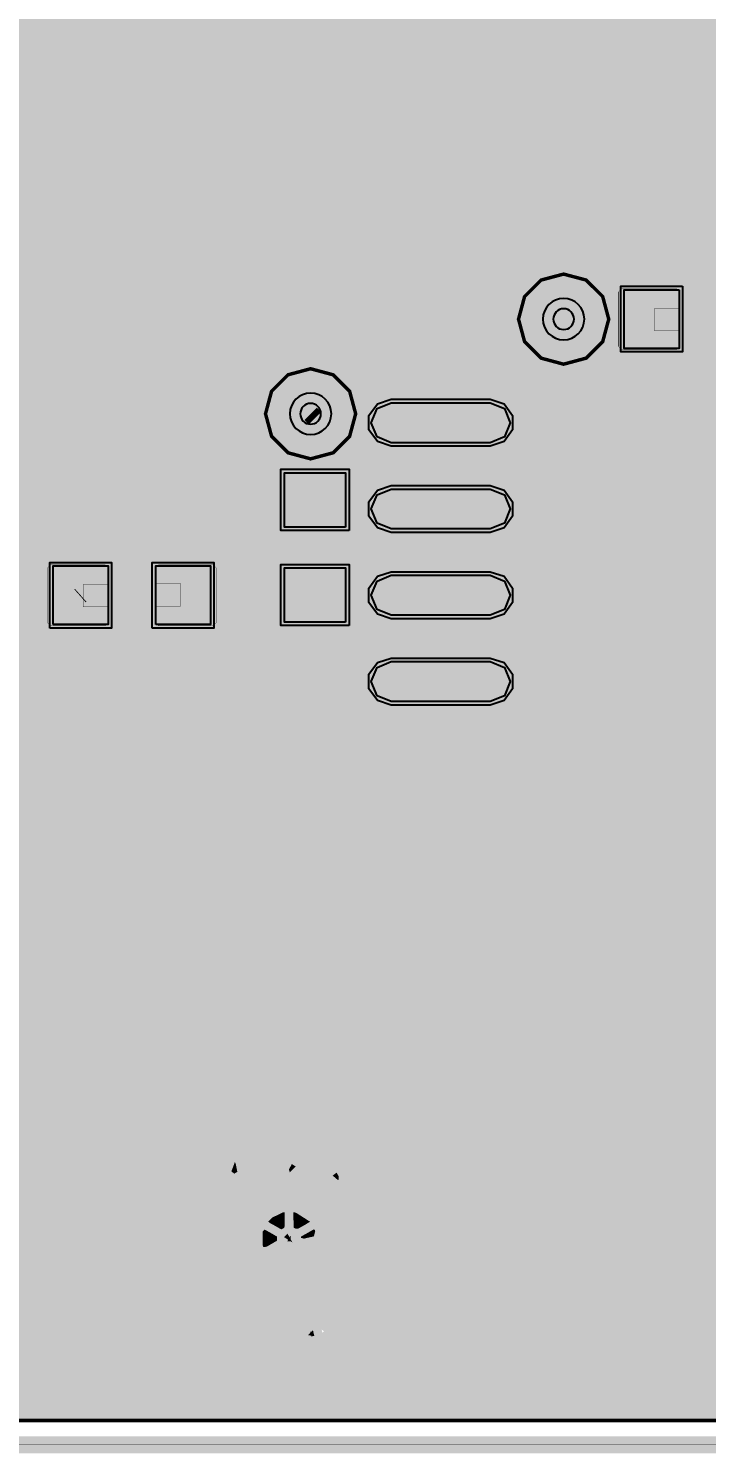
# Model space of a CAD drawing. Header units: millimetres. Extents: x -0.5 to 77.7, y -66.2 to -6.
# Drawn here: x 18.24 to 28.22, y -66.17 to -45.2 of the extents above; entities that cross this region are included whole.
import ezdxf

# ---------------------------------------------------------------- set-up
doc = ezdxf.new("R2010")
doc.units = ezdxf.units.MM
doc.header["$MEASUREMENT"] = 0
for name, color, linetype, true_color in [('Board-Outline-Layer', 7, 'Continuous', 0xff00ff), ('Document-Layer', 7, 'Continuous', 0xffffff), ('Hole-Layer', 7, 'Continuous', 0x222222), ('Inner1', 7, 'Continuous', 0x999966), ('Inner2', 7, 'Continuous', 0x008000), ('Multi-Layer', 7, 'Continuous', 0xc0c0c0), ('Top-Layer', 7, 'Continuous', 0xff0000), ('Top-Paste-Mask-Layer', 7, 'Continuous', 0x808080), ('Top-Silkscreen-Layer', 7, 'Continuous', 0xffcc00), ('Top-Solder-Mask-Layer', 7, 'Continuous', 0x800080)]:
    doc.layers.add(name, color=color, linetype=linetype, true_color=true_color)

msp = doc.modelspace()

# ---------------------------------------------------------------- hatches: boundary and pattern name
at = {"layer": 'Inner1'}
for points in [[(77.239, -6.454), (77.239, -65.682), (-0.023, -65.682), (-0.023, -6.454)], [(25.451, -49.473), (25.54, -49.804), (25.783, -50.047), (26.114, -50.136), (26.446, -50.047), (26.689, -49.804), (26.778, -49.473), (26.689, -49.141), (26.446, -48.898), (26.114, -48.81), (25.783, -48.898), (25.54, -49.141)], [(21.73, -50.866), (21.819, -51.197), (22.061, -51.44), (22.393, -51.529), (22.724, -51.44), (22.967, -51.197), (23.056, -50.866), (22.967, -50.534), (22.724, -50.292), (22.393, -50.203), (22.061, -50.292), (21.819, -50.534)]]:
    msp.add_hatch(color=256, dxfattribs=at).paths.add_polyline_path(points)
at = {"layer": 'Top-Layer'}
for points in [[(27.814, -49.041), (27.814, -49.905), (27.007, -49.905), (27.007, -49.041)], [(23.578, -51.291), (23.37, -51.205), (23.284, -50.997), (23.37, -50.789), (23.578, -50.703), (25.035, -50.703), (25.243, -50.789), (25.329, -50.997), (25.243, -51.205), (25.035, -51.291)], [(22.908, -52.533), (22.008, -52.533), (22.008, -51.733), (22.908, -51.733)], [(23.578, -52.561), (23.37, -52.475), (23.284, -52.267), (23.37, -52.059), (23.578, -51.973), (25.035, -51.973), (25.243, -52.059), (25.329, -52.267), (25.243, -52.475), (25.035, -52.561)], [(18.608, -53.969), (18.608, -53.105), (19.414, -53.105), (19.414, -53.969)], [(20.115, -53.969), (20.115, -53.105), (20.921, -53.105), (20.921, -53.969)], [(22.908, -53.933), (22.008, -53.933), (22.008, -53.133), (22.908, -53.133)], [(23.578, -53.831), (23.37, -53.745), (23.284, -53.537), (23.37, -53.329), (23.578, -53.243), (25.035, -53.243), (25.243, -53.329), (25.329, -53.537), (25.243, -53.745), (25.035, -53.831)], [(23.578, -55.101), (23.37, -55.015), (23.284, -54.807), (23.37, -54.599), (23.578, -54.513), (25.035, -54.513), (25.243, -54.599), (25.329, -54.807), (25.243, -55.015), (25.035, -55.101)]]:
    msp.add_hatch(color=256, dxfattribs=at).paths.add_polyline_path(points)
at = {"layer": 'Top-Paste-Mask-Layer'}
for points in [[(26.969, -49.923), (26.919, -49.873), (26.919, -49.073), (26.969, -49.023), (27.769, -49.023), (27.819, -49.073), (27.819, -49.315), (27.449, -49.315), (27.449, -49.645), (27.819, -49.645), (27.819, -49.873), (27.769, -49.923)], [(26.969, -49.923), (26.919, -49.873), (26.919, -49.073), (26.969, -49.023), (27.769, -49.023), (27.819, -49.073), (27.819, -49.315), (27.449, -49.315), (27.449, -49.645), (27.819, -49.645), (27.819, -49.873), (27.769, -49.923)], [(23.578, -51.291), (23.37, -51.205), (23.284, -50.997), (23.37, -50.789), (23.578, -50.703), (25.035, -50.703), (25.243, -50.789), (25.329, -50.997), (25.243, -51.205), (25.035, -51.291)], [(22.908, -52.533), (22.008, -52.533), (22.008, -51.733), (22.908, -51.733)], [(23.578, -52.561), (23.37, -52.475), (23.284, -52.267), (23.37, -52.059), (23.578, -51.973), (25.035, -51.973), (25.243, -52.059), (25.329, -52.267), (25.243, -52.475), (25.035, -52.561)], [(18.569, -53.987), (18.519, -53.937), (18.519, -53.137), (18.569, -53.087), (19.369, -53.087), (19.419, -53.137), (19.419, -53.379), (19.049, -53.379), (19.049, -53.709), (19.419, -53.709), (19.419, -53.937), (19.369, -53.987)], [(18.569, -53.987), (18.519, -53.937), (18.519, -53.137), (18.569, -53.087), (19.369, -53.087), (19.419, -53.137), (19.419, -53.379), (19.049, -53.379), (19.049, -53.709), (19.419, -53.709), (19.419, -53.937), (19.369, -53.987)], [(20.959, -53.087), (21.009, -53.137), (21.009, -53.937), (20.959, -53.987), (20.159, -53.987), (20.109, -53.937), (20.109, -53.695), (20.479, -53.695), (20.479, -53.365), (20.109, -53.365), (20.109, -53.137), (20.159, -53.087)], [(20.959, -53.087), (21.009, -53.137), (21.009, -53.937), (20.959, -53.987), (20.159, -53.987), (20.109, -53.937), (20.109, -53.695), (20.479, -53.695), (20.479, -53.365), (20.109, -53.365), (20.109, -53.137), (20.159, -53.087)], [(22.908, -53.933), (22.008, -53.933), (22.008, -53.133), (22.908, -53.133)], [(23.578, -53.831), (23.37, -53.745), (23.284, -53.537), (23.37, -53.329), (23.578, -53.243), (25.035, -53.243), (25.243, -53.329), (25.329, -53.537), (25.243, -53.745), (25.035, -53.831)], [(23.578, -55.101), (23.37, -55.015), (23.284, -54.807), (23.37, -54.599), (23.578, -54.513), (25.035, -54.513), (25.243, -54.599), (25.329, -54.807), (25.243, -55.015), (25.035, -55.101)]]:
    msp.add_hatch(color=256, dxfattribs=at).paths.add_polyline_path(points)
at = {"layer": 'Top-Silkscreen-Layer'}
for points in [[(29.177, -59.957), (29.134, -60.039), (29.115, -60.093), (29.095, -60.152), (29.06, -60.259), (29.032, -60.346), (29.01, -60.412), (28.984, -60.487), (28.964, -60.546), (28.937, -60.624), (28.904, -60.722), (28.879, -60.793), (28.814, -60.979), (28.797, -61.028), (28.783, -61.064), (28.76, -61.14), (28.738, -61.222), (28.721, -61.274), (28.712, -61.301), (28.658, -61.468), (28.643, -61.511), (28.618, -61.577), (28.604, -61.623), (28.582, -61.683), (28.555, -61.762), (28.533, -61.824), (28.493, -61.942), (28.471, -62.008), (28.419, -62.163), (28.392, -62.245), (28.345, -62.378), (28.322, -62.449), (28.304, -62.516), (28.27, -62.616), (28.235, -62.716), (28.216, -62.774), (28.194, -62.844), (28.173, -62.91), (28.159, -62.953), (28.086, -63.162), (28.051, -63.264), (28.029, -63.333), (27.995, -63.428), (27.962, -63.529), (27.941, -63.588), (27.921, -63.648), (27.9, -63.718), (27.853, -63.86), (27.83, -63.925), (27.813, -63.986), (27.794, -64.049), (27.772, -64.096), (27.717, -64.253), (27.683, -64.356), (27.658, -64.443), (27.628, -64.524), (27.568, -64.704), (27.581, -64.803), (27.687, -64.822), (27.826, -64.839), (27.894, -64.854), (27.96, -64.871), (27.999, -64.888), (28.05, -64.912), (28.09, -64.931), (28.293, -65.12), (28.424, -65.297), (28.529, -65.376), (28.548, -65.387), (28.703, -65.456), (28.778, -65.479), (28.851, -65.496), (29.026, -65.526), (29.537, -65.498), (29.626, -65.476), (29.689, -65.457), (29.731, -65.438), (29.843, -65.389), (29.865, -65.376), (29.958, -65.314), (30.038, -65.221), (30.069, -65.172), (30.103, -65.115), (30.239, -64.966), (30.303, -64.931), (30.381, -64.892), (30.427, -64.875), (30.54, -64.847), (30.569, -64.841), (30.661, -64.828), (30.758, -64.819), (30.789, -64.599), (30.768, -64.537), (30.746, -64.483), (30.725, -64.421), (30.709, -64.363), (30.693, -64.316), (30.675, -64.268), (30.657, -64.213), (30.633, -64.139), (30.58, -63.989), (30.562, -63.929), (30.542, -63.864), (30.523, -63.808), (30.463, -63.632), (30.447, -63.593), (30.425, -63.527), (30.341, -63.276), (30.327, -63.233), (30.307, -63.169), (30.292, -63.118), (30.266, -63.048), (30.241, -62.979), (30.209, -62.881), (30.168, -62.756), (30.133, -62.649), (30.114, -62.589), (30.069, -62.455), (30.046, -62.393), (30.028, -62.339), (29.953, -62.116), (29.927, -62.041), (29.915, -61.994), (29.902, -61.96), (29.881, -61.906), (29.858, -61.833), (29.847, -61.795), (29.831, -61.743), (29.805, -61.671), (29.785, -61.629), (29.769, -61.576), (29.755, -61.513), (29.698, -61.349), (29.664, -61.248), (29.64, -61.184), (29.622, -61.128), (29.546, -60.897), (29.519, -60.818), (29.498, -60.763), (29.478, -60.701), (29.455, -60.631), (29.439, -60.581), (29.404, -60.473), (29.366, -60.357), (29.302, -60.173), (29.255, -60.027), (29.215, -59.956)], [(19.431, -62.808), (19.431, -65.418), (22.074, -65.418), (24.717, -65.418), (24.717, -62.808), (24.717, -60.198), (22.074, -60.198), (19.431, -60.198)], [(22.181, -61.161), (22.563, -61.196), (23.031, -61.305), (23.183, -61.358), (23.221, -61.372), (23.251, -61.384), (23.272, -61.393), (23.299, -61.404), (23.318, -61.412), (23.357, -61.439), (23.364, -61.452), (23.366, -61.461), (23.37, -61.486), (23.377, -61.521), (23.385, -61.554), (23.399, -61.613), (23.406, -61.644), (23.415, -61.692), (23.421, -61.728), (23.425, -61.75), (23.434, -61.793), (23.444, -61.849), (23.451, -61.884), (23.454, -61.906), (23.457, -61.937), (23.472, -62.051), (23.479, -62.099), (23.485, -62.148), (23.49, -62.224), (23.48, -62.627), (23.465, -62.731), (23.457, -62.773), (23.454, -62.797), (23.45, -62.817), (23.444, -62.841), (23.428, -62.904), (23.414, -62.965), (23.41, -62.981), (23.402, -63.005), (23.385, -63.054), (23.375, -63.086), (23.36, -63.129), (23.351, -63.15), (23.341, -63.176), (23.331, -63.204), (23.317, -63.237), (23.303, -63.268), (23.262, -63.352), (23.248, -63.381), (23.218, -63.434), (23.21, -63.45), (23.191, -63.482), (23.169, -63.518), (23.066, -63.669), (22.933, -63.832), (22.713, -64.047), (22.688, -64.068), (22.6, -64.138), (22.566, -64.164), (22.538, -64.185), (22.504, -64.209), (22.269, -64.358), (22.081, -64.451), (21.901, -64.367), (21.881, -64.357), (21.872, -64.351), (21.835, -64.329), (21.789, -64.302), (21.746, -64.274), (21.7, -64.244), (21.664, -64.219), (21.535, -64.123), (21.491, -64.088), (21.462, -64.065), (21.428, -64.035), (21.384, -63.996), (21.222, -63.834), (21.207, -63.815), (21.103, -63.689), (21.081, -63.66), (21.064, -63.637), (21.044, -63.608), (21.021, -63.575), (21.002, -63.545), (20.983, -63.514), (20.967, -63.488), (20.956, -63.471), (20.943, -63.448), (20.931, -63.424), (20.899, -63.368), (20.864, -63.3), (20.86, -63.288), (20.845, -63.253), (20.811, -63.171), (20.801, -63.144), (20.777, -63.082), (20.769, -63.055), (20.734, -62.935), (20.728, -62.911), (20.717, -62.872), (20.708, -62.833), (20.694, -62.757), (20.691, -62.728), (20.685, -62.695), (20.679, -62.66), (20.664, -62.514), (20.659, -62.315), (20.664, -62.224), (20.69, -62), (20.694, -61.956), (20.698, -61.914), (20.713, -61.834), (20.728, -61.757), (20.733, -61.726), (20.748, -61.644), (20.763, -61.581), (20.77, -61.551), (20.777, -61.518), (20.798, -61.433), (20.826, -61.416), (20.85, -61.406), (20.885, -61.392), (20.91, -61.381), (20.927, -61.376), (20.933, -61.373), (20.954, -61.364), (20.982, -61.354), (21.103, -61.312), (21.224, -61.275), (21.253, -61.267), (21.402, -61.231), (21.453, -61.221), (21.554, -61.202)], [(21.912, -61.254), (21.664, -61.277), (21.52, -61.3), (21.399, -61.325), (21.34, -61.339), (21.236, -61.367), (21.2, -61.377), (21.178, -61.384), (21.158, -61.39), (21.134, -61.412), (21.12, -61.478), (21.105, -61.551), (21.102, -61.571), (21.076, -61.69), (21.07, -61.713), (21.064, -61.748), (21.05, -61.837), (21.028, -61.961), (21.021, -62.011), (21.017, -62.049), (21.003, -62.161), (21.002, -62.67), (21.012, -62.747), (21.029, -62.856), (21.036, -62.893), (21.043, -62.921), (21.046, -62.934), (21.049, -62.947), (21.064, -63.008), (21.071, -63.034), (21.08, -63.063), (21.095, -63.108), (21.105, -63.14), (21.114, -63.168), (21.143, -63.245), (21.149, -63.259), (21.165, -63.356), (21.138, -63.353), (21.105, -63.281), (21.096, -63.258), (21.08, -63.221), (21.07, -63.198), (21.061, -63.169), (21.051, -63.139), (21.037, -63.101), (21.03, -63.082), (21.026, -63.066), (21.023, -63.054), (21.017, -63.037), (21.002, -62.982), (20.983, -62.904), (20.974, -62.862), (20.967, -62.826), (20.953, -62.75), (20.939, -62.602), (20.932, -62.509), (20.932, -62.277), (20.939, -62.185), (20.955, -62.034), (20.958, -62.012), (20.961, -61.99), (20.968, -61.95), (20.983, -61.855), (21.002, -61.75), (21.012, -61.699), (21.021, -61.652), (21.026, -61.625), (21.03, -61.603), (21.045, -61.536), (21.052, -61.509), (21.067, -61.432), (21.018, -61.438), (20.973, -61.455), (20.936, -61.47), (20.904, -61.483), (20.871, -61.518), (20.865, -61.536), (20.86, -61.557), (20.844, -61.637), (20.841, -61.651), (20.837, -61.668), (20.83, -61.699), (20.823, -61.738), (20.811, -61.806), (20.795, -61.9), (20.787, -61.953), (20.779, -62.011), (20.773, -62.07), (20.767, -62.118), (20.763, -62.16), (20.757, -62.231), (20.758, -62.531), (20.764, -62.589), (20.776, -62.691), (20.782, -62.731), (20.797, -62.805), (20.807, -62.847), (20.826, -62.931), (20.835, -62.96), (20.84, -62.978), (20.845, -62.992), (20.855, -63.024), (20.865, -63.059), (20.879, -63.093), (20.894, -63.128), (20.899, -63.146), (20.932, -63.221), (20.942, -63.244), (20.962, -63.287), (20.982, -63.327), (21, -63.362), (21.023, -63.403), (21.059, -63.428), (21.225, -63.354), (21.247, -63.342), (21.384, -63.251), (21.41, -63.23), (21.514, -63.128), (21.541, -63.126), (21.548, -63.153), (21.555, -63.178), (21.56, -63.192), (21.563, -63.199), (21.613, -63.296), (21.615, -63.32), (21.598, -63.329), (21.453, -63.4), (21.433, -63.408), (21.312, -63.455), (21.301, -63.459), (21.119, -63.507), (21.097, -63.522), (21.166, -63.621), (21.184, -63.645), (21.28, -63.759), (21.311, -63.794), (21.535, -64.006), (21.554, -64.022), (21.8, -64.199), (21.826, -64.215), (21.86, -64.235), (21.874, -64.244), (21.882, -64.249), (21.91, -64.264), (21.935, -64.279), (21.957, -64.291), (22.008, -64.315), (22.006, -64.31), (21.997, -64.304), (21.961, -64.279), (21.868, -64.213), (21.711, -64.087), (21.667, -64.048), (21.487, -63.868), (21.387, -63.751), (21.36, -63.715), (21.34, -63.689), (21.323, -63.666), (21.302, -63.636), (21.285, -63.611), (21.266, -63.582), (21.241, -63.542), (21.237, -63.505), (21.255, -63.501), (21.281, -63.52), (21.285, -63.527), (21.3, -63.551), (21.37, -63.658), (21.389, -63.686), (21.404, -63.707), (21.423, -63.732), (21.545, -63.879), (21.774, -64.098), (21.824, -64.139), (22.02, -64.281), (22.053, -64.304), (22.097, -64.306), (22.128, -64.286), (22.155, -64.267), (22.2, -64.235), (22.335, -64.135), (22.599, -63.889), (22.622, -63.864), (22.642, -63.841), (22.656, -63.825), (22.726, -63.738), (22.752, -63.702), (22.846, -63.563), (22.859, -63.542), (22.878, -63.511), (22.904, -63.466), (22.925, -63.429), (22.955, -63.368), (22.969, -63.339), (22.996, -63.279), (23.011, -63.243), (23.017, -63.225), (23.028, -63.197), (23.04, -63.169), (23.049, -63.14), (23.059, -63.108), (23.064, -63.096), (23.068, -63.083), (23.078, -63.05), (23.087, -63.017), (23.096, -62.981), (23.106, -62.94), (23.121, -62.873), (23.165, -62.829), (23.18, -62.859), (23.165, -62.936), (23.156, -62.971), (23.147, -62.998), (23.138, -63.029), (23.131, -63.053), (23.116, -63.105), (23.114, -63.113), (23.108, -63.128), (23.09, -63.178), (23.067, -63.237), (23.043, -63.296), (23.002, -63.382), (22.941, -63.496), (22.926, -63.523), (22.92, -63.533), (22.887, -63.583), (22.872, -63.607), (22.848, -63.641), (22.824, -63.676), (22.802, -63.706), (22.707, -63.823), (22.572, -63.966), (22.443, -64.087), (22.402, -64.122), (22.241, -64.246), (22.194, -64.278), (22.147, -64.316), (22.24, -64.266), (22.254, -64.258), (22.272, -64.248), (22.299, -64.232), (22.428, -64.15), (22.559, -64.054), (22.576, -64.041), (22.601, -64.02), (22.638, -63.99), (22.891, -63.74), (22.912, -63.716), (22.933, -63.691), (22.974, -63.639), (23.079, -63.488), (23.108, -63.443), (23.133, -63.4), (23.151, -63.366), (23.164, -63.345), (23.202, -63.269), (23.21, -63.25), (23.243, -63.178), (23.249, -63.163), (23.263, -63.123), (23.297, -63.03), (23.311, -62.986), (23.337, -62.888), (23.34, -62.874), (23.348, -62.849), (23.354, -62.818), (23.357, -62.798), (23.357, -62.79), (23.329, -62.792), (23.012, -62.813), (22.915, -62.819), (22.883, -62.821), (22.874, -62.838), (22.801, -62.889), (22.73, -62.905), (22.667, -62.92), (22.638, -62.927), (22.615, -62.896), (22.606, -62.864), (22.603, -62.851), (22.561, -62.749), (22.413, -62.576), (22.896, -62.556), (23.394, -62.554), (23.397, -62.509), (23.384, -62.092), (23.377, -62.025), (23.369, -61.964), (23.366, -61.939), (23.363, -61.919), (23.347, -61.829), (23.341, -61.798), (23.336, -61.774), (23.312, -61.644), (23.303, -61.605), (23.292, -61.556), (23.287, -61.529), (23.23, -61.474), (23.218, -61.47), (23.085, -61.423), (23.096, -61.483), (23.102, -61.509), (23.107, -61.531), (23.131, -61.649), (23.135, -61.67), (23.147, -61.724), (23.157, -61.774), (23.169, -61.85), (23.175, -61.887), (23.181, -61.915), (23.194, -62.003), (23.202, -62.048), (23.22, -62.505), (23.218, -62.528), (23.191, -62.528), (23.165, -62.528), (23.166, -62.47), (23.157, -62.222), (23.15, -62.161), (23.134, -62.037), (23.131, -62.012), (23.128, -61.981), (23.121, -61.932), (23.105, -61.844), (23.102, -61.826), (23.098, -61.795), (23.09, -61.754), (23.083, -61.712), (23.075, -61.665), (23.068, -61.637), (23.046, -61.528), (23.039, -61.494), (23.027, -61.449), (22.988, -61.387), (22.962, -61.38), (22.893, -61.36), (22.774, -61.329), (22.735, -61.321), (22.234, -61.254)], [(21.364, -61.77), (21.387, -61.871), (21.394, -61.903), (21.403, -61.94), (21.412, -61.977), (21.428, -62.051), (21.443, -62.104), (21.446, -62.113), (21.464, -62.169), (21.408, -62.193), (21.35, -62.192), (21.345, -62.166), (21.338, -62.126), (21.262, -62.103), (21.198, -62.105), (21.191, -62.117), (21.181, -62.145), (21.171, -62.191), (21.083, -62.189), (21.093, -62.161), (21.105, -62.132), (21.12, -62.094), (21.134, -62.056), (21.161, -61.983), (21.168, -61.965), (21.178, -61.934), (21.188, -61.902), (21.218, -61.788), (21.293, -61.765), (21.337, -61.758)], [(22.969, -61.768), (23.003, -61.774), (23.033, -61.903), (23.04, -61.95), (23.043, -61.977), (23.047, -62.027), (23.055, -62.087), (23.069, -62.173), (23.071, -62.186), (23.069, -62.193), (23.022, -62.193), (22.967, -62.122), (22.959, -62.037), (22.955, -61.995), (22.952, -61.97), (22.936, -61.841), (22.928, -61.788)], [(21.279, -61.876), (21.261, -61.929), (21.258, -61.936), (21.248, -61.962), (21.235, -61.995), (21.227, -62.014), (21.27, -62.049), (21.315, -62.022), (21.306, -61.973), (21.298, -61.934), (21.291, -61.901)], [(21.709, -61.906), (21.691, -61.941), (21.604, -62.117), (21.553, -62.193), (21.501, -62.179), (21.512, -62.045), (21.513, -61.93), (21.515, -61.899), (21.591, -61.892), (21.603, -61.893), (21.604, -61.913), (21.631, -61.917), (21.703, -61.878)], [(21.911, -61.871), (21.93, -61.9), (21.916, -61.921), (21.81, -61.948), (21.899, -62.009), (21.896, -62.179), (21.725, -62.183), (21.712, -62.142), (21.73, -62.12), (21.868, -62.111), (21.767, -62.037), (21.814, -61.873)], [(22.169, -61.867), (22.269, -61.986), (22.25, -62.011), (22.174, -62.04), (22.137, -62.053), (22.106, -62.116), (22.231, -62.13), (22.258, -62.13), (22.247, -62.164), (21.996, -62.112), (21.99, -62.096), (21.991, -61.96), (21.997, -61.945)], [(22.117, -61.907), (22.073, -61.989), (22.088, -62.028), (22.175, -61.944)], [(22.361, -61.879), (22.39, -61.902), (22.414, -61.906), (22.554, -61.901), (22.583, -62.008), (22.594, -62.161), (22.593, -62.19), (22.497, -62.188), (22.488, -61.961), (22.403, -61.968), (22.409, -62.161), (22.36, -62.193), (22.312, -62.192), (22.311, -62.064), (22.304, -61.91)], [(22.805, -61.898), (22.896, -62.087), (22.911, -62.165), (22.875, -62.193), (22.825, -62.178), (22.805, -62.177), (22.637, -62.153), (22.697, -62.02), (22.718, -62.011), (22.779, -61.996), (22.795, -61.962), (22.672, -61.945), (22.651, -61.952), (22.648, -61.898)], [(22.776, -62.033), (22.718, -62.077), (22.795, -62.143), (22.807, -62.137), (22.807, -62.09)], [(22.161, -62.495), (22.245, -62.515), (22.254, -62.518), (22.309, -62.541), (22.487, -62.683), (22.509, -62.712), (22.523, -62.734), (22.533, -62.752), (22.564, -62.819), (22.569, -62.83), (22.573, -62.844), (22.577, -62.858), (22.584, -63.134), (22.557, -63.21), (22.528, -63.268), (22.505, -63.302), (22.485, -63.328), (22.369, -63.433), (22.196, -63.508), (21.953, -63.508), (21.626, -63.268), (21.607, -63.232), (21.59, -63.192), (21.579, -63.164), (21.575, -63.15), (21.572, -63.14), (21.557, -63.075), (21.557, -62.937), (21.563, -62.902), (21.57, -62.872), (21.577, -62.852), (21.589, -62.817), (21.738, -62.61), (21.841, -62.543), (21.927, -62.509), (21.948, -62.503)], [(21.755, -62.558), (21.733, -62.581), (21.629, -62.687), (21.608, -62.72), (21.592, -62.746), (21.579, -62.774), (21.545, -62.867), (21.404, -62.884), (21.277, -62.885), (21.259, -62.877), (21.187, -62.797), (21.177, -62.782), (21.105, -62.723), (21.153, -62.663), (21.181, -62.657), (21.187, -62.647), (21.196, -62.63), (21.286, -62.559)], [(22.014, -62.587), (21.907, -62.617), (21.751, -62.731), (21.735, -62.751), (21.727, -62.762), (21.814, -62.815), (21.835, -62.828), (21.852, -62.837), (21.91, -62.869), (21.987, -62.888), (22.015, -62.87), (22.033, -62.862), (22.04, -62.859), (22.04, -62.722), (22.04, -62.586), (22.03, -62.586)], [(22.012, -62.616), (22.009, -62.843), (21.984, -62.857), (21.963, -62.869), (21.925, -62.848), (21.872, -62.818), (21.855, -62.808), (21.829, -62.794), (21.802, -62.779), (21.769, -62.755), (21.826, -62.697), (21.98, -62.621)], [(22.114, -62.588), (22.113, -62.725), (22.114, -62.859), (22.122, -62.863), (22.143, -62.873), (22.17, -62.89), (22.191, -62.899), (22.216, -62.885), (22.242, -62.87), (22.248, -62.866), (22.275, -62.852), (22.302, -62.837), (22.319, -62.827), (22.336, -62.817), (22.351, -62.809), (22.377, -62.794), (22.412, -62.743), (22.132, -62.586)], [(22.174, -62.621), (22.385, -62.756), (22.333, -62.788), (22.327, -62.792), (22.303, -62.806), (22.251, -62.835), (22.215, -62.855), (22.206, -62.86), (22.168, -62.856), (22.148, -62.846), (22.142, -62.84), (22.141, -62.619)], [(21.683, -62.836), (21.658, -62.918), (21.658, -63.087), (21.663, -63.11), (21.678, -63.159), (21.708, -63.175), (21.72, -63.168), (21.742, -63.156), (21.772, -63.139), (21.808, -63.118), (21.849, -63.095), (21.914, -63.058), (21.929, -63.049), (21.928, -63.005), (21.924, -62.958), (21.884, -62.936), (21.867, -62.925), (21.846, -62.913), (21.828, -62.903), (21.814, -62.895), (21.787, -62.881), (21.761, -62.866), (21.745, -62.856), (21.726, -62.846), (21.711, -62.837)], [(21.716, -62.87), (21.722, -62.875), (21.753, -62.891), (21.781, -62.907), (21.796, -62.915), (21.811, -62.924), (21.9, -62.975), (21.898, -63.036), (21.841, -63.069), (21.824, -63.079), (21.806, -63.089), (21.793, -63.097), (21.766, -63.113), (21.745, -63.124), (21.698, -63.13), (21.689, -63.107), (21.688, -62.908), (21.692, -62.895)], [(22.454, -62.828), (22.375, -62.874), (22.354, -62.887), (22.34, -62.895), (22.296, -62.92), (22.251, -62.945), (22.224, -62.971), (22.225, -63.011), (22.225, -63.044), (22.239, -63.053), (22.276, -63.075), (22.323, -63.101), (22.349, -63.116), (22.366, -63.126), (22.384, -63.136), (22.402, -63.146), (22.42, -63.156), (22.44, -63.168), (22.46, -63.179), (22.5, -63.068), (22.489, -62.897), (22.485, -62.883)], [(22.456, -62.876), (22.461, -62.894), (22.441, -62.972), (22.295, -63.005), (22.251, -62.993), (22.25, -62.977), (22.265, -62.968), (22.285, -62.956), (22.343, -62.924), (22.353, -62.919), (22.378, -62.904), (22.4, -62.891), (22.421, -62.879), (22.44, -62.869)], [(21.929, -63.133), (21.888, -63.156), (21.874, -63.164), (21.817, -63.197), (21.73, -63.25), (21.898, -63.388), (21.908, -63.392), (22.035, -63.423), (22.039, -63.285), (22.019, -63.14), (21.989, -63.123)], [(22.054, -62.933), (22.003, -62.983), (22.126, -63.061)], [(22.097, -62.96), (22.102, -63.046), (22.05, -63.045)], [(22.165, -63.123), (22.131, -63.142), (22.115, -63.151), (22.119, -63.424), (22.242, -63.394), (22.256, -63.388), (22.38, -63.301), (22.401, -63.233), (22.368, -63.214), (22.341, -63.2), (22.321, -63.188), (22.213, -63.127), (22.199, -63.118)], [(22.428, -64.353), (22.447, -64.437), (22.356, -64.427)], [(22.421, -64.378), (22.423, -64.4), (22.423, -64.412), (22.426, -64.425), (22.413, -64.422), (22.397, -64.422), (22.391, -64.431), (22.389, -64.377)], [(22.393, -64.361), (22.406, -64.447), (22.434, -64.435)], [(22.398, -64.387), (22.412, -64.397), (22.413, -64.389)]]:
    msp.add_hatch(color=256, dxfattribs=at).paths.add_polyline_path(points)
at = {"layer": 'Top-Solder-Mask-Layer'}
for points in [[(27.864, -48.99), (27.864, -49.956), (26.956, -49.956), (26.956, -48.99)], [(23.578, -51.342), (23.375, -51.276), (23.25, -51.103), (23.25, -50.89), (23.375, -50.718), (23.578, -50.652), (25.035, -50.652), (25.238, -50.718), (25.363, -50.89), (25.363, -51.103), (25.238, -51.276), (25.035, -51.342)], [(22.959, -52.584), (21.957, -52.584), (21.957, -51.682), (22.959, -51.682)], [(23.578, -52.612), (23.375, -52.546), (23.25, -52.373), (23.25, -52.16), (23.375, -51.988), (23.578, -51.922), (25.035, -51.922), (25.238, -51.988), (25.363, -52.16), (25.363, -52.373), (25.238, -52.546), (25.035, -52.612)], [(18.557, -54.02), (18.557, -53.054), (19.465, -53.054), (19.465, -54.02)], [(20.064, -54.02), (20.064, -53.054), (20.972, -53.054), (20.972, -54.02)], [(22.959, -53.984), (21.957, -53.984), (21.957, -53.082), (22.959, -53.082)], [(23.578, -53.882), (23.375, -53.816), (23.25, -53.643), (23.25, -53.43), (23.375, -53.258), (23.578, -53.192), (25.035, -53.192), (25.238, -53.258), (25.363, -53.43), (25.363, -53.643), (25.238, -53.816), (25.035, -53.882)], [(23.578, -55.152), (23.375, -55.086), (23.25, -54.913), (23.25, -54.7), (23.375, -54.528), (23.578, -54.462), (25.035, -54.462), (25.238, -54.528), (25.363, -54.7), (25.363, -54.913), (25.238, -55.086), (25.035, -55.152)]]:
    msp.add_hatch(color=256, dxfattribs=at).paths.add_polyline_path(points)

# ---------------------------------------------------------------- linework, layer by layer
at = {"layer": 'Board-Outline-Layer', "const_width": 0.254}
msp.add_lwpolyline([(-0.381, -66.04), (-0.381, -6.096), (77.597, -6.096), (77.597, -66.04)], close=True, dxfattribs=at)
at = {"layer": 'Document-Layer', "const_width": 0.3}
msp.add_lwpolyline([(23.326, -50.997, 1), (23.627, -50.997), (23.627, -50.997, 1), (23.326, -50.997)], format="xyb", dxfattribs=at)
msp.add_lwpolyline([(23.326, -50.997, 1), (23.627, -50.997), (23.627, -50.997, 1), (23.326, -50.997)], format="xyb", dxfattribs=at)
at = {"layer": 'Hole-Layer'}
for points in [[(25.962, -49.473, 1), (26.267, -49.473, 1)], [(22.24, -50.866, 1), (22.545, -50.866, 1)]]:
    msp.add_lwpolyline(points, format="xyb", close=True, dxfattribs=at)
at = {"layer": 'Inner1'}
for points, const_width in [([(-0.381, -66.04), (-0.381, -6.096), (77.597, -6.096), (77.597, -66.04)], 0.00508), ([(77.239, -6.454), (77.239, -65.682), (-0.023, -65.682), (-0.023, -6.454)], 0.0508), ([(25.451, -49.473), (25.54, -49.804), (25.783, -50.047), (26.114, -50.136), (26.446, -50.047), (26.689, -49.804), (26.778, -49.473), (26.689, -49.141), (26.446, -48.898), (26.114, -48.81), (25.783, -48.898), (25.54, -49.141)], 0.0508), ([(21.73, -50.866), (21.819, -51.197), (22.061, -51.44), (22.393, -51.529), (22.724, -51.44), (22.967, -51.197), (23.056, -50.866), (22.967, -50.534), (22.724, -50.292), (22.393, -50.203), (22.061, -50.292), (21.819, -50.534)], 0.0508)]:
    msp.add_lwpolyline(points, close=True, dxfattribs=dict(at, const_width=const_width))
at = {"layer": 'Inner2'}
for points, const_width in [([(22.733, -46.091), (22.733, -31.115)], 0.254), ([(22.393, -50.866), (22.393, -32.172)], 0.254), ([(26.114, -49.473), (22.733, -46.091)], 0.254), ([(17.37, -51.523), (22.665, -51.523)], 0.4), ([(22.665, -51.523), (22.753, -51.435)], 0.4), ([(22.753, -51.435), (28.956, -51.435)], 0.4)]:
    msp.add_lwpolyline(points, dxfattribs=dict(at, const_width=const_width))
at = {"layer": 'Multi-Layer'}
for points in [[(25.809, -49.473, 1), (26.419, -49.473), (26.419, -49.473, 1), (25.809, -49.473)], [(22.088, -50.866, 1), (22.698, -50.866), (22.698, -50.866, 1), (22.088, -50.866)]]:
    msp.add_lwpolyline(points, format="xyb", dxfattribs=at)
at = {"layer": 'Top-Layer'}
for points in [[(27.814, -49.041), (27.814, -49.905), (27.007, -49.905), (27.007, -49.041)], [(23.578, -51.291), (23.37, -51.205), (23.284, -50.997), (23.37, -50.789), (23.578, -50.703), (25.035, -50.703), (25.243, -50.789), (25.329, -50.997), (25.243, -51.205), (25.035, -51.291)], [(22.908, -52.533), (22.008, -52.533), (22.008, -51.733), (22.908, -51.733)], [(23.578, -52.561), (23.37, -52.475), (23.284, -52.267), (23.37, -52.059), (23.578, -51.973), (25.035, -51.973), (25.243, -52.059), (25.329, -52.267), (25.243, -52.475), (25.035, -52.561)], [(18.608, -53.969), (18.608, -53.105), (19.414, -53.105), (19.414, -53.969)], [(20.115, -53.969), (20.115, -53.105), (20.921, -53.105), (20.921, -53.969)], [(22.908, -53.933), (22.008, -53.933), (22.008, -53.133), (22.908, -53.133)], [(23.578, -53.831), (23.37, -53.745), (23.284, -53.537), (23.37, -53.329), (23.578, -53.243), (25.035, -53.243), (25.243, -53.329), (25.329, -53.537), (25.243, -53.745), (25.035, -53.831)], [(23.578, -55.101), (23.37, -55.015), (23.284, -54.807), (23.37, -54.599), (23.578, -54.513), (25.035, -54.513), (25.243, -54.599), (25.329, -54.807), (25.243, -55.015), (25.035, -55.101)]]:
    msp.add_lwpolyline(points, close=True, dxfattribs=at)
at = {"layer": 'Top-Layer', "const_width": 0.254}
for points in [[(27.41, -49.473), (26.114, -49.473)], [(26.622, -51.632), (28.781, -49.473)], [(22.458, -50.931), (22.393, -50.866)], [(22.458, -52.133), (22.458, -50.931)], [(24.306, -52.267), (24.941, -51.632)], [(24.941, -51.632), (26.622, -51.632)], [(25.225, -54.807), (27.13, -52.902)], [(27.13, -52.902), (31.259, -52.902)], [(19.002, -53.523), (17.425, -53.523)], [(19.002, -53.545), (19.011, -53.537)], [(20.264, -53.533), (22.458, -53.533)], [(22.458, -53.533), (24.052, -53.533)], [(24.306, -54.807), (25.225, -54.807)]]:
    msp.add_lwpolyline(points, dxfattribs=at)
at = {"layer": 'Top-Paste-Mask-Layer', "const_width": 0.00508}
for points in [[(26.969, -49.923), (26.919, -49.873), (26.919, -49.073), (26.969, -49.023), (27.769, -49.023), (27.819, -49.073), (27.819, -49.315), (27.449, -49.315), (27.449, -49.645), (27.819, -49.645), (27.819, -49.873), (27.769, -49.923)], [(26.969, -49.923), (26.919, -49.873), (26.919, -49.073), (26.969, -49.023), (27.769, -49.023), (27.819, -49.073), (27.819, -49.315), (27.449, -49.315), (27.449, -49.645), (27.819, -49.645), (27.819, -49.873), (27.769, -49.923)], [(18.569, -53.987), (18.519, -53.937), (18.519, -53.137), (18.569, -53.087), (19.369, -53.087), (19.419, -53.137), (19.419, -53.379), (19.049, -53.379), (19.049, -53.709), (19.419, -53.709), (19.419, -53.937), (19.369, -53.987)], [(18.569, -53.987), (18.519, -53.937), (18.519, -53.137), (18.569, -53.087), (19.369, -53.087), (19.419, -53.137), (19.419, -53.379), (19.049, -53.379), (19.049, -53.709), (19.419, -53.709), (19.419, -53.937), (19.369, -53.987)], [(20.959, -53.087), (21.009, -53.137), (21.009, -53.937), (20.959, -53.987), (20.159, -53.987), (20.109, -53.937), (20.109, -53.695), (20.479, -53.695), (20.479, -53.365), (20.109, -53.365), (20.109, -53.137), (20.159, -53.087)], [(20.959, -53.087), (21.009, -53.137), (21.009, -53.937), (20.959, -53.987), (20.159, -53.987), (20.109, -53.937), (20.109, -53.695), (20.479, -53.695), (20.479, -53.365), (20.109, -53.365), (20.109, -53.137), (20.159, -53.087)]]:
    msp.add_lwpolyline(points, close=True, dxfattribs=at)
at = {"layer": 'Top-Paste-Mask-Layer'}
for points in [[(23.578, -51.291), (23.37, -51.205), (23.284, -50.997), (23.37, -50.789), (23.578, -50.703), (25.035, -50.703), (25.243, -50.789), (25.329, -50.997), (25.243, -51.205), (25.035, -51.291)], [(22.908, -52.533), (22.008, -52.533), (22.008, -51.733), (22.908, -51.733)], [(23.578, -52.561), (23.37, -52.475), (23.284, -52.267), (23.37, -52.059), (23.578, -51.973), (25.035, -51.973), (25.243, -52.059), (25.329, -52.267), (25.243, -52.475), (25.035, -52.561)], [(22.908, -53.933), (22.008, -53.933), (22.008, -53.133), (22.908, -53.133)], [(23.578, -53.831), (23.37, -53.745), (23.284, -53.537), (23.37, -53.329), (23.578, -53.243), (25.035, -53.243), (25.243, -53.329), (25.329, -53.537), (25.243, -53.745), (25.035, -53.831)], [(23.578, -55.101), (23.37, -55.015), (23.284, -54.807), (23.37, -54.599), (23.578, -54.513), (25.035, -54.513), (25.243, -54.599), (25.329, -54.807), (25.243, -55.015), (25.035, -55.101)]]:
    msp.add_lwpolyline(points, close=True, dxfattribs=at)
at = {"layer": 'Top-Silkscreen-Layer'}
for points, const_width in [([(27.738, -48.812), (26.779, -48.812)], 0.152), ([(26.779, -48.812), (26.779, -50.133)], 0.152), ([(27.738, -48.812), (26.779, -48.812)], 0.152), ([(26.779, -48.812), (26.779, -50.133)], 0.152), ([(26.779, -50.133), (27.738, -50.133)], 0.152), ([(26.779, -50.133), (27.738, -50.133)], 0.152), ([(25.355, -50.375), (28.398, -50.375)], 0.152), ([(25.355, -55.428), (25.355, -50.375)], 0.152), ([(25.355, -50.375), (28.398, -50.375)], 0.152), ([(25.355, -55.428), (25.355, -50.375)], 0.152), ([(22.058, -51.443), (22.858, -51.443)], 0.254), ([(22.058, -51.443), (22.858, -51.443)], 0.254), ([(21.748, -52.553), (21.748, -51.753)], 0.254), ([(21.748, -52.553), (21.748, -51.753)], 0.254), ([(23.168, -52.553), (23.168, -51.753)], 0.254), ([(23.168, -52.553), (23.168, -51.753)], 0.254), ([(18.379, -54.197), (18.379, -52.876)], 0.152), ([(18.379, -52.876), (19.338, -52.876)], 0.152), ([(18.379, -54.197), (18.379, -52.876)], 0.152), ([(18.379, -52.876), (19.338, -52.876)], 0.152), ([(21.15, -52.876), (20.191, -52.876)], 0.152), ([(21.15, -52.876), (20.191, -52.876)], 0.152), ([(21.15, -54.197), (21.15, -52.876)], 0.152), ([(21.15, -54.197), (21.15, -52.876)], 0.152), ([(21.748, -53.113), (21.748, -53.913)], 0.254), ([(21.748, -53.113), (21.748, -53.913)], 0.254), ([(23.167, -53.113), (23.167, -53.913)], 0.254), ([(23.167, -53.113), (23.167, -53.913)], 0.254), ([(22.858, -54.223), (22.058, -54.223)], 0.254), ([(22.858, -54.223), (22.058, -54.223)], 0.254), ([(19.338, -54.197), (18.379, -54.197)], 0.152), ([(19.338, -54.197), (18.379, -54.197)], 0.152), ([(20.191, -54.197), (21.15, -54.197)], 0.152), ([(20.191, -54.197), (21.15, -54.197)], 0.152), ([(28.398, -55.428), (25.355, -55.428)], 0.152), ([(28.398, -55.428), (25.355, -55.428)], 0.152), ([(28.345, -62.378), (28.322, -62.449), (28.304, -62.516), (28.27, -62.616), (28.235, -62.716), (28.216, -62.774), (28.194, -62.844), (28.173, -62.91), (28.159, -62.953), (28.086, -63.162), (28.051, -63.264), (28.029, -63.333), (27.995, -63.428), (27.962, -63.529), (27.941, -63.588), (27.921, -63.648), (27.9, -63.718), (27.853, -63.86), (27.83, -63.925), (27.813, -63.986), (27.794, -64.049), (27.772, -64.096), (27.717, -64.253), (27.683, -64.356), (27.658, -64.443), (27.628, -64.524), (27.568, -64.704), (27.581, -64.803), (27.687, -64.822), (27.826, -64.839), (27.894, -64.854), (27.96, -64.871), (27.999, -64.888), (28.05, -64.912), (28.09, -64.931), (28.293, -65.12), (28.424, -65.297)], 0.254)]:
    msp.add_lwpolyline(points, dxfattribs=dict(at, const_width=const_width))
for points, const_width in [([(23.954, -50.25, 1), (24.254, -50.25), (24.254, -50.25, 1), (23.954, -50.25)], 0.3), ([(23.954, -50.25, 1), (24.254, -50.25), (24.254, -50.25, 1), (23.954, -50.25)], 0.3), ([(25.957, -50.997, 1), (26.257, -50.997), (26.257, -50.997, 1), (25.957, -50.997)], 0.3), ([(25.957, -50.997, 1), (26.257, -50.997), (26.257, -50.997, 1), (25.957, -50.997)], 0.3), ([(21.748, -51.753, -0.414), (22.058, -51.443)], 0.254), ([(21.748, -51.753, -0.414), (22.058, -51.443)], 0.254), ([(22.858, -51.443, -0.414), (23.168, -51.753)], 0.254), ([(22.858, -51.443, -0.414), (23.168, -51.753)], 0.254), ([(22.058, -54.223, -0.414), (21.748, -53.913)], 0.254), ([(22.058, -54.223, -0.414), (21.748, -53.913)], 0.254), ([(23.167, -53.913, -0.414), (22.858, -54.223)], 0.254), ([(23.167, -53.913, -0.414), (22.858, -54.223)], 0.254)]:
    msp.add_lwpolyline(points, format="xyb", dxfattribs=dict(at, const_width=const_width))
at = {"layer": 'Top-Silkscreen-Layer', "const_width": 0.254}
for points in [[(19.431, -62.808), (19.431, -65.418), (22.074, -65.418), (24.717, -65.418), (24.717, -62.808), (24.717, -60.198), (22.074, -60.198), (19.431, -60.198)], [(22.181, -61.161), (22.563, -61.196), (23.031, -61.305), (23.183, -61.358), (23.221, -61.372), (23.251, -61.384), (23.272, -61.393), (23.299, -61.404), (23.318, -61.412), (23.357, -61.439), (23.364, -61.452), (23.366, -61.461), (23.37, -61.486), (23.377, -61.521), (23.385, -61.554), (23.399, -61.613), (23.406, -61.644), (23.415, -61.692), (23.421, -61.728), (23.425, -61.75), (23.434, -61.793), (23.444, -61.849), (23.451, -61.884), (23.454, -61.906), (23.457, -61.937), (23.472, -62.051), (23.479, -62.099), (23.485, -62.148), (23.49, -62.224), (23.48, -62.627), (23.465, -62.731), (23.457, -62.773), (23.454, -62.797), (23.45, -62.817), (23.444, -62.841), (23.428, -62.904), (23.414, -62.965), (23.41, -62.981), (23.402, -63.005), (23.385, -63.054), (23.375, -63.086), (23.36, -63.129), (23.351, -63.15), (23.341, -63.176), (23.331, -63.204), (23.317, -63.237), (23.303, -63.268), (23.262, -63.352), (23.248, -63.381), (23.218, -63.434), (23.21, -63.45), (23.191, -63.482), (23.169, -63.518), (23.066, -63.669), (22.933, -63.832), (22.713, -64.047), (22.688, -64.068), (22.6, -64.138), (22.566, -64.164), (22.538, -64.185), (22.504, -64.209), (22.269, -64.358), (22.081, -64.451), (21.901, -64.367), (21.881, -64.357), (21.872, -64.351), (21.835, -64.329), (21.789, -64.302), (21.746, -64.274), (21.7, -64.244), (21.664, -64.219), (21.535, -64.123), (21.491, -64.088), (21.462, -64.065), (21.428, -64.035), (21.384, -63.996), (21.222, -63.834), (21.207, -63.815), (21.103, -63.689), (21.081, -63.66), (21.064, -63.637), (21.044, -63.608), (21.021, -63.575), (21.002, -63.545), (20.983, -63.514), (20.967, -63.488), (20.956, -63.471), (20.943, -63.448), (20.931, -63.424), (20.899, -63.368), (20.864, -63.3), (20.86, -63.288), (20.845, -63.253), (20.811, -63.171), (20.801, -63.144), (20.777, -63.082), (20.769, -63.055), (20.734, -62.935), (20.728, -62.911), (20.717, -62.872), (20.708, -62.833), (20.694, -62.757), (20.691, -62.728), (20.685, -62.695), (20.679, -62.66), (20.664, -62.514), (20.659, -62.315), (20.664, -62.224), (20.69, -62), (20.694, -61.956), (20.698, -61.914), (20.713, -61.834), (20.728, -61.757), (20.733, -61.726), (20.748, -61.644), (20.763, -61.581), (20.77, -61.551), (20.777, -61.518), (20.798, -61.433), (20.826, -61.416), (20.85, -61.406), (20.885, -61.392), (20.91, -61.381), (20.927, -61.376), (20.933, -61.373), (20.954, -61.364), (20.982, -61.354), (21.103, -61.312), (21.224, -61.275), (21.253, -61.267), (21.402, -61.231), (21.453, -61.221), (21.554, -61.202)], [(21.912, -61.254), (21.664, -61.277), (21.52, -61.3), (21.399, -61.325), (21.34, -61.339), (21.236, -61.367), (21.2, -61.377), (21.178, -61.384), (21.158, -61.39), (21.134, -61.412), (21.12, -61.478), (21.105, -61.551), (21.102, -61.571), (21.076, -61.69), (21.07, -61.713), (21.064, -61.748), (21.05, -61.837), (21.028, -61.961), (21.021, -62.011), (21.017, -62.049), (21.003, -62.161), (21.002, -62.67), (21.012, -62.747), (21.029, -62.856), (21.036, -62.893), (21.043, -62.921), (21.046, -62.934), (21.049, -62.947), (21.064, -63.008), (21.071, -63.034), (21.08, -63.063), (21.095, -63.108), (21.105, -63.14), (21.114, -63.168), (21.143, -63.245), (21.149, -63.259), (21.165, -63.356), (21.138, -63.353), (21.105, -63.281), (21.096, -63.258), (21.08, -63.221), (21.07, -63.198), (21.061, -63.169), (21.051, -63.139), (21.037, -63.101), (21.03, -63.082), (21.026, -63.066), (21.023, -63.054), (21.017, -63.037), (21.002, -62.982), (20.983, -62.904), (20.974, -62.862), (20.967, -62.826), (20.953, -62.75), (20.939, -62.602), (20.932, -62.509), (20.932, -62.277), (20.939, -62.185), (20.955, -62.034), (20.958, -62.012), (20.961, -61.99), (20.968, -61.95), (20.983, -61.855), (21.002, -61.75), (21.012, -61.699), (21.021, -61.652), (21.026, -61.625), (21.03, -61.603), (21.045, -61.536), (21.052, -61.509), (21.067, -61.432), (21.018, -61.438), (20.973, -61.455), (20.936, -61.47), (20.904, -61.483), (20.871, -61.518), (20.865, -61.536), (20.86, -61.557), (20.844, -61.637), (20.841, -61.651), (20.837, -61.668), (20.83, -61.699), (20.823, -61.738), (20.811, -61.806), (20.795, -61.9), (20.787, -61.953), (20.779, -62.011), (20.773, -62.07), (20.767, -62.118), (20.763, -62.16), (20.757, -62.231), (20.758, -62.531), (20.764, -62.589), (20.776, -62.691), (20.782, -62.731), (20.797, -62.805), (20.807, -62.847), (20.826, -62.931), (20.835, -62.96), (20.84, -62.978), (20.845, -62.992), (20.855, -63.024), (20.865, -63.059), (20.879, -63.093), (20.894, -63.128), (20.899, -63.146), (20.932, -63.221), (20.942, -63.244), (20.962, -63.287), (20.982, -63.327), (21, -63.362), (21.023, -63.403), (21.059, -63.428), (21.225, -63.354), (21.247, -63.342), (21.384, -63.251), (21.41, -63.23), (21.514, -63.128), (21.541, -63.126), (21.548, -63.153), (21.555, -63.178), (21.56, -63.192), (21.563, -63.199), (21.613, -63.296), (21.615, -63.32), (21.598, -63.329), (21.453, -63.4), (21.433, -63.408), (21.312, -63.455), (21.301, -63.459), (21.119, -63.507), (21.097, -63.522), (21.166, -63.621), (21.184, -63.645), (21.28, -63.759), (21.311, -63.794), (21.535, -64.006), (21.554, -64.022), (21.8, -64.199), (21.826, -64.215), (21.86, -64.235), (21.874, -64.244), (21.882, -64.249), (21.91, -64.264), (21.935, -64.279), (21.957, -64.291), (22.008, -64.315), (22.006, -64.31), (21.997, -64.304), (21.961, -64.279), (21.868, -64.213), (21.711, -64.087), (21.667, -64.048), (21.487, -63.868), (21.387, -63.751), (21.36, -63.715), (21.34, -63.689), (21.323, -63.666), (21.302, -63.636), (21.285, -63.611), (21.266, -63.582), (21.241, -63.542), (21.237, -63.505), (21.255, -63.501), (21.281, -63.52), (21.285, -63.527), (21.3, -63.551), (21.37, -63.658), (21.389, -63.686), (21.404, -63.707), (21.423, -63.732), (21.545, -63.879), (21.774, -64.098), (21.824, -64.139), (22.02, -64.281), (22.053, -64.304), (22.097, -64.306), (22.128, -64.286), (22.155, -64.267), (22.2, -64.235), (22.335, -64.135), (22.599, -63.889), (22.622, -63.864), (22.642, -63.841), (22.656, -63.825), (22.726, -63.738), (22.752, -63.702), (22.846, -63.563), (22.859, -63.542), (22.878, -63.511), (22.904, -63.466), (22.925, -63.429), (22.955, -63.368), (22.969, -63.339), (22.996, -63.279), (23.011, -63.243), (23.017, -63.225), (23.028, -63.197), (23.04, -63.169), (23.049, -63.14), (23.059, -63.108), (23.064, -63.096), (23.068, -63.083), (23.078, -63.05), (23.087, -63.017), (23.096, -62.981), (23.106, -62.94), (23.121, -62.873), (23.165, -62.829), (23.18, -62.859), (23.165, -62.936), (23.156, -62.971), (23.147, -62.998), (23.138, -63.029), (23.131, -63.053), (23.116, -63.105), (23.114, -63.113), (23.108, -63.128), (23.09, -63.178), (23.067, -63.237), (23.043, -63.296), (23.002, -63.382), (22.941, -63.496), (22.926, -63.523), (22.92, -63.533), (22.887, -63.583), (22.872, -63.607), (22.848, -63.641), (22.824, -63.676), (22.802, -63.706), (22.707, -63.823), (22.572, -63.966), (22.443, -64.087), (22.402, -64.122), (22.241, -64.246), (22.194, -64.278), (22.147, -64.316), (22.24, -64.266), (22.254, -64.258), (22.272, -64.248), (22.299, -64.232), (22.428, -64.15), (22.559, -64.054), (22.576, -64.041), (22.601, -64.02), (22.638, -63.99), (22.891, -63.74), (22.912, -63.716), (22.933, -63.691), (22.974, -63.639), (23.079, -63.488), (23.108, -63.443), (23.133, -63.4), (23.151, -63.366), (23.164, -63.345), (23.202, -63.269), (23.21, -63.25), (23.243, -63.178), (23.249, -63.163), (23.263, -63.123), (23.297, -63.03), (23.311, -62.986), (23.337, -62.888), (23.34, -62.874), (23.348, -62.849), (23.354, -62.818), (23.357, -62.798), (23.357, -62.79), (23.329, -62.792), (23.012, -62.813), (22.915, -62.819), (22.883, -62.821), (22.874, -62.838), (22.801, -62.889), (22.73, -62.905), (22.667, -62.92), (22.638, -62.927), (22.615, -62.896), (22.606, -62.864), (22.603, -62.851), (22.561, -62.749), (22.413, -62.576), (22.896, -62.556), (23.394, -62.554), (23.397, -62.509), (23.384, -62.092), (23.377, -62.025), (23.369, -61.964), (23.366, -61.939), (23.363, -61.919), (23.347, -61.829), (23.341, -61.798), (23.336, -61.774), (23.312, -61.644), (23.303, -61.605), (23.292, -61.556), (23.287, -61.529), (23.23, -61.474), (23.218, -61.47), (23.085, -61.423), (23.096, -61.483), (23.102, -61.509), (23.107, -61.531), (23.131, -61.649), (23.135, -61.67), (23.147, -61.724), (23.157, -61.774), (23.169, -61.85), (23.175, -61.887), (23.181, -61.915), (23.194, -62.003), (23.202, -62.048), (23.22, -62.505), (23.218, -62.528), (23.191, -62.528), (23.165, -62.528), (23.166, -62.47), (23.157, -62.222), (23.15, -62.161), (23.134, -62.037), (23.131, -62.012), (23.128, -61.981), (23.121, -61.932), (23.105, -61.844), (23.102, -61.826), (23.098, -61.795), (23.09, -61.754), (23.083, -61.712), (23.075, -61.665), (23.068, -61.637), (23.046, -61.528), (23.039, -61.494), (23.027, -61.449), (22.988, -61.387), (22.962, -61.38), (22.893, -61.36), (22.774, -61.329), (22.735, -61.321), (22.234, -61.254)], [(21.364, -61.77), (21.387, -61.871), (21.394, -61.903), (21.403, -61.94), (21.412, -61.977), (21.428, -62.051), (21.443, -62.104), (21.446, -62.113), (21.464, -62.169), (21.408, -62.193), (21.35, -62.192), (21.345, -62.166), (21.338, -62.126), (21.262, -62.103), (21.198, -62.105), (21.191, -62.117), (21.181, -62.145), (21.171, -62.191), (21.083, -62.189), (21.093, -62.161), (21.105, -62.132), (21.12, -62.094), (21.134, -62.056), (21.161, -61.983), (21.168, -61.965), (21.178, -61.934), (21.188, -61.902), (21.218, -61.788), (21.293, -61.765), (21.337, -61.758)], [(21.279, -61.876), (21.261, -61.929), (21.258, -61.936), (21.248, -61.962), (21.235, -61.995), (21.227, -62.014), (21.27, -62.049), (21.315, -62.022), (21.306, -61.973), (21.298, -61.934), (21.291, -61.901)], [(22.969, -61.768), (23.003, -61.774), (23.033, -61.903), (23.04, -61.95), (23.043, -61.977), (23.047, -62.027), (23.055, -62.087), (23.069, -62.173), (23.071, -62.186), (23.069, -62.193), (23.022, -62.193), (22.967, -62.122), (22.959, -62.037), (22.955, -61.995), (22.952, -61.97), (22.936, -61.841), (22.928, -61.788)], [(21.709, -61.906), (21.691, -61.941), (21.604, -62.117), (21.553, -62.193), (21.501, -62.179), (21.512, -62.045), (21.513, -61.93), (21.515, -61.899), (21.591, -61.892), (21.603, -61.893), (21.604, -61.913), (21.631, -61.917), (21.703, -61.878)], [(21.911, -61.871), (21.93, -61.9), (21.916, -61.921), (21.81, -61.948), (21.899, -62.009), (21.896, -62.179), (21.725, -62.183), (21.712, -62.142), (21.73, -62.12), (21.868, -62.111), (21.767, -62.037), (21.814, -61.873)], [(22.169, -61.867), (22.269, -61.986), (22.25, -62.011), (22.174, -62.04), (22.137, -62.053), (22.106, -62.116), (22.231, -62.13), (22.258, -62.13), (22.247, -62.164), (21.996, -62.112), (21.99, -62.096), (21.991, -61.96), (21.997, -61.945)], [(22.117, -61.907), (22.073, -61.989), (22.088, -62.028), (22.175, -61.944)], [(22.361, -61.879), (22.39, -61.902), (22.414, -61.906), (22.554, -61.901), (22.583, -62.008), (22.594, -62.161), (22.593, -62.19), (22.497, -62.188), (22.488, -61.961), (22.403, -61.968), (22.409, -62.161), (22.36, -62.193), (22.312, -62.192), (22.311, -62.064), (22.304, -61.91)], [(22.805, -61.898), (22.896, -62.087), (22.911, -62.165), (22.875, -62.193), (22.825, -62.178), (22.805, -62.177), (22.637, -62.153), (22.697, -62.02), (22.718, -62.011), (22.779, -61.996), (22.795, -61.962), (22.672, -61.945), (22.651, -61.952), (22.648, -61.898)], [(22.776, -62.033), (22.718, -62.077), (22.795, -62.143), (22.807, -62.137), (22.807, -62.09)], [(21.755, -62.558), (21.733, -62.581), (21.629, -62.687), (21.608, -62.72), (21.592, -62.746), (21.579, -62.774), (21.545, -62.867), (21.404, -62.884), (21.277, -62.885), (21.259, -62.877), (21.187, -62.797), (21.177, -62.782), (21.105, -62.723), (21.153, -62.663), (21.181, -62.657), (21.187, -62.647), (21.196, -62.63), (21.286, -62.559)], [(22.161, -62.495), (22.245, -62.515), (22.254, -62.518), (22.309, -62.541), (22.487, -62.683), (22.509, -62.712), (22.523, -62.734), (22.533, -62.752), (22.564, -62.819), (22.569, -62.83), (22.573, -62.844), (22.577, -62.858), (22.584, -63.134), (22.557, -63.21), (22.528, -63.268), (22.505, -63.302), (22.485, -63.328), (22.369, -63.433), (22.196, -63.508), (21.953, -63.508), (21.626, -63.268), (21.607, -63.232), (21.59, -63.192), (21.579, -63.164), (21.575, -63.15), (21.572, -63.14), (21.557, -63.075), (21.557, -62.937), (21.563, -62.902), (21.57, -62.872), (21.577, -62.852), (21.589, -62.817), (21.738, -62.61), (21.841, -62.543), (21.927, -62.509), (21.948, -62.503)], [(22.014, -62.587), (21.907, -62.617), (21.751, -62.731), (21.735, -62.751), (21.727, -62.762), (21.814, -62.815), (21.835, -62.828), (21.852, -62.837), (21.91, -62.869), (21.987, -62.888), (22.015, -62.87), (22.033, -62.862), (22.04, -62.859), (22.04, -62.722), (22.04, -62.586), (22.03, -62.586)], [(22.012, -62.616), (22.009, -62.843), (21.984, -62.857), (21.963, -62.869), (21.925, -62.848), (21.872, -62.818), (21.855, -62.808), (21.829, -62.794), (21.802, -62.779), (21.769, -62.755), (21.826, -62.697), (21.98, -62.621)], [(22.114, -62.588), (22.113, -62.725), (22.114, -62.859), (22.122, -62.863), (22.143, -62.873), (22.17, -62.89), (22.191, -62.899), (22.216, -62.885), (22.242, -62.87), (22.248, -62.866), (22.275, -62.852), (22.302, -62.837), (22.319, -62.827), (22.336, -62.817), (22.351, -62.809), (22.377, -62.794), (22.412, -62.743), (22.132, -62.586)], [(22.174, -62.621), (22.385, -62.756), (22.333, -62.788), (22.327, -62.792), (22.303, -62.806), (22.251, -62.835), (22.215, -62.855), (22.206, -62.86), (22.168, -62.856), (22.148, -62.846), (22.142, -62.84), (22.141, -62.619)], [(22.054, -62.933), (22.003, -62.983), (22.126, -63.061)], [(22.097, -62.96), (22.102, -63.046), (22.05, -63.045)], [(22.454, -62.828), (22.375, -62.874), (22.354, -62.887), (22.34, -62.895), (22.296, -62.92), (22.251, -62.945), (22.224, -62.971), (22.225, -63.011), (22.225, -63.044), (22.239, -63.053), (22.276, -63.075), (22.323, -63.101), (22.349, -63.116), (22.366, -63.126), (22.384, -63.136), (22.402, -63.146), (22.42, -63.156), (22.44, -63.168), (22.46, -63.179), (22.5, -63.068), (22.489, -62.897), (22.485, -62.883)], [(21.683, -62.836), (21.658, -62.918), (21.658, -63.087), (21.663, -63.11), (21.678, -63.159), (21.708, -63.175), (21.72, -63.168), (21.742, -63.156), (21.772, -63.139), (21.808, -63.118), (21.849, -63.095), (21.914, -63.058), (21.929, -63.049), (21.928, -63.005), (21.924, -62.958), (21.884, -62.936), (21.867, -62.925), (21.846, -62.913), (21.828, -62.903), (21.814, -62.895), (21.787, -62.881), (21.761, -62.866), (21.745, -62.856), (21.726, -62.846), (21.711, -62.837)], [(21.716, -62.87), (21.722, -62.875), (21.753, -62.891), (21.781, -62.907), (21.796, -62.915), (21.811, -62.924), (21.9, -62.975), (21.898, -63.036), (21.841, -63.069), (21.824, -63.079), (21.806, -63.089), (21.793, -63.097), (21.766, -63.113), (21.745, -63.124), (21.698, -63.13), (21.689, -63.107), (21.688, -62.908), (21.692, -62.895)], [(22.456, -62.876), (22.461, -62.894), (22.441, -62.972), (22.295, -63.005), (22.251, -62.993), (22.25, -62.977), (22.265, -62.968), (22.285, -62.956), (22.343, -62.924), (22.353, -62.919), (22.378, -62.904), (22.4, -62.891), (22.421, -62.879), (22.44, -62.869)], [(21.929, -63.133), (21.888, -63.156), (21.874, -63.164), (21.817, -63.197), (21.73, -63.25), (21.898, -63.388), (21.908, -63.392), (22.035, -63.423), (22.039, -63.285), (22.019, -63.14), (21.989, -63.123)], [(22.165, -63.123), (22.131, -63.142), (22.115, -63.151), (22.119, -63.424), (22.242, -63.394), (22.256, -63.388), (22.38, -63.301), (22.401, -63.233), (22.368, -63.214), (22.341, -63.2), (22.321, -63.188), (22.213, -63.127), (22.199, -63.118)], [(22.393, -64.361), (22.406, -64.447), (22.434, -64.435)], [(22.398, -64.387), (22.412, -64.397), (22.413, -64.389)], [(22.428, -64.353), (22.447, -64.437), (22.356, -64.427)], [(22.421, -64.378), (22.423, -64.4), (22.423, -64.412), (22.426, -64.425), (22.413, -64.422), (22.397, -64.422), (22.391, -64.431), (22.389, -64.377)]]:
    msp.add_lwpolyline(points, close=True, dxfattribs=at)
at = {"layer": 'Top-Solder-Mask-Layer'}
for points in [[(27.864, -48.99), (27.864, -49.956), (26.956, -49.956), (26.956, -48.99)], [(23.578, -51.342), (23.375, -51.276), (23.25, -51.103), (23.25, -50.89), (23.375, -50.718), (23.578, -50.652), (25.035, -50.652), (25.238, -50.718), (25.363, -50.89), (25.363, -51.103), (25.238, -51.276), (25.035, -51.342)], [(22.959, -52.584), (21.957, -52.584), (21.957, -51.682), (22.959, -51.682)], [(23.578, -52.612), (23.375, -52.546), (23.25, -52.373), (23.25, -52.16), (23.375, -51.988), (23.578, -51.922), (25.035, -51.922), (25.238, -51.988), (25.363, -52.16), (25.363, -52.373), (25.238, -52.546), (25.035, -52.612)], [(18.557, -54.02), (18.557, -53.054), (19.465, -53.054), (19.465, -54.02)], [(20.064, -54.02), (20.064, -53.054), (20.972, -53.054), (20.972, -54.02)], [(22.959, -53.984), (21.957, -53.984), (21.957, -53.082), (22.959, -53.082)], [(23.578, -53.882), (23.375, -53.816), (23.25, -53.643), (23.25, -53.43), (23.375, -53.258), (23.578, -53.192), (25.035, -53.192), (25.238, -53.258), (25.363, -53.43), (25.363, -53.643), (25.238, -53.816), (25.035, -53.882)], [(23.578, -55.152), (23.375, -55.086), (23.25, -54.913), (23.25, -54.7), (23.375, -54.528), (23.578, -54.462), (25.035, -54.462), (25.238, -54.528), (25.363, -54.7), (25.363, -54.913), (25.238, -55.086), (25.035, -55.152)]]:
    msp.add_lwpolyline(points, close=True, dxfattribs=at)

doc.saveas('drawing.dxf')
